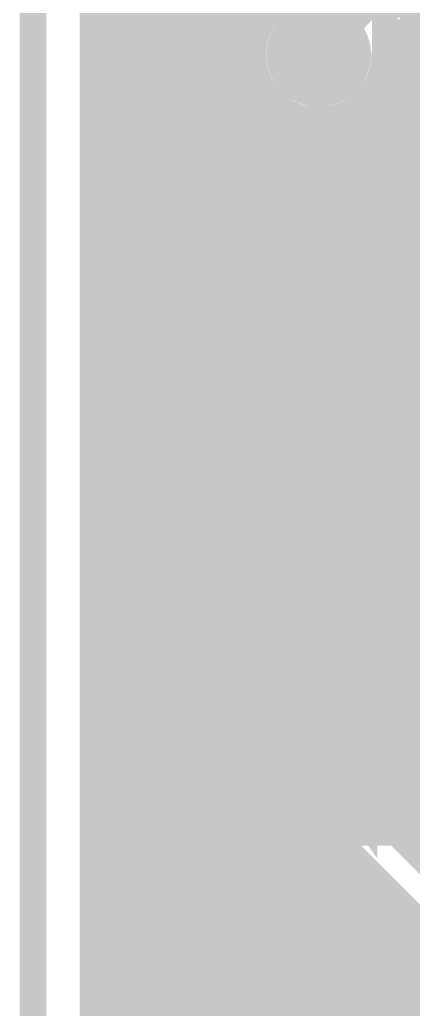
# Model space of a CAD drawing. Extents: x -4 to 136, y -50 to 40.
# Drawn here: x -4.13 to -0.37, y 3.57 to 13.03 of the extents above; entities that cross this region are included whole.
import ezdxf

# ---------------------------------------------------------------- set-up
doc = ezdxf.new("R2010")
doc.units = 0
doc.header["$MEASUREMENT"] = 0
doc.layers.get('0').update_dxf_attribs({"linetype": 'CONTINUOUS'})
for name, color, linetype in [('25-335-0_BOT', 7, 'CONTINUOUS'), ('25-335-0_DRD', 7, 'CONTINUOUS'), ('25-335-0_GND', 6, 'CONTINUOUS'), ('25-335-0_IN1', 4, 'CONTINUOUS'), ('25-335-0_TOP', 12, 'CONTINUOUS'), ('THRUHOLE_TAP', 15, 'CONTINUOUS')]:
    doc.layers.add(name, color=color, linetype=linetype)

# ---------------------------------------------------------------- blocks, each defined once
blk = doc.blocks.new('ROUND_40')
at = {"const_width": 0.29972}
blk.add_lwpolyline([(-0.14986, 0, 1), (0.14986, 0, 1)], format="xyb", close=True, dxfattribs=at)
blk = doc.blocks.new('ROUND_60')
at = {"const_width": 0.50038}
blk.add_lwpolyline([(-0.25019, 0, 1), (0.25019, 0, 1)], format="xyb", close=True, dxfattribs=at)
blk = doc.blocks.new('ROUND_23')
at = {"const_width": 0.10033}
blk.add_lwpolyline([(-0.050164, 0, 1), (0.050164, 0, 1)], format="xyb", close=True, dxfattribs=at)

msp = doc.modelspace()

# ---------------------------------------------------------------- linework, layer by layer
at = {"layer": '25-335-0_BOT'}
for points, const_width in [([(-3.429, 33.401), (-3.429, -3.556)], 0.254), ([(-3.2004, 26.06294), (-3.2004, -3.556)], 0.254), ([(-2.9718, 25.7175), (-2.9718, 5.26034)], 0.254), ([(-2.7432, 25.51176), (-2.7432, 5.26034)], 0.254), ([(-2.5146, 25.37714), (-2.5146, 5.26034)], 0.254), ([(-2.286, 25.29078), (-2.286, 5.26034)], 0.254), ([(-2.0574, 25.2476), (-2.0574, 5.26034)], 0.254), ([(-1.8288, 25.24252), (-1.8288, 12.98956)], 0.254), ([(-1.27, 12.7), (0, 13.97), (0, 15.24)], 0.2032), ([(0.3048, 13.6652), (-0.64008, 12.71778)], 0.254), ([(-1.7272, 13.1318), (-3.429, 13.1318)], 0.254), ([(-1.8669, 12.9032), (-3.429, 12.9032)], 0.254), ([(-0.4572, 12.90066), (-0.4572, 5.26034)], 0.254), ([(3.22326, 12.9032), (-0.45466, 12.9032)], 0.254), ([(-1.89992, 12.6746), (-3.429, 12.6746)], 0.254), ([(3.2512, 12.6746), (-0.64008, 12.6746)], 0.254), ([(-0.6858, 12.46378), (-0.6858, 5.26034)], 0.254), ([(-1.84658, 12.446), (-3.429, 12.446)], 0.254), ([(-1.8288, 12.4079), (-1.8288, 5.26034)], 0.254), ([(3.2512, 12.446), (-0.69342, 12.446)], 0.254), ([(-1.67386, 12.2174), (-3.429, 12.2174)], 0.254), ([(-0.9144, 12.1793), (-0.9144, 5.26034)], 0.254), ([(3.2512, 12.2174), (-0.8636, 12.2174)], 0.254), ([(-1.6002, 12.16406), (-1.6002, 5.26034)], 0.254), ([(-1.143, 12.08278), (-1.143, 5.26034)], 0.254), ([(3.2512, 11.9888), (-3.429, 11.9888)], 0.254), ([(-1.3716, 12.0777), (-1.3716, 5.26034)], 0.254), ([(3.2512, 11.7602), (-3.429, 11.7602)], 0.254), ([(3.2512, 11.5316), (-3.429, 11.5316)], 0.254), ([(3.2512, 11.303), (-3.429, 11.303)], 0.254), ([(3.2512, 11.0744), (-3.429, 11.0744)], 0.254), ([(3.2512, 10.8458), (-3.429, 10.8458)], 0.254), ([(3.2512, 10.6172), (-3.429, 10.6172)], 0.254), ([(3.2512, 10.3886), (-3.429, 10.3886)], 0.254), ([(3.2512, 10.16), (-3.429, 10.16)], 0.254), ([(3.2512, 9.9314), (-3.429, 9.9314)], 0.254), ([(3.2512, 9.7028), (-3.429, 9.7028)], 0.254), ([(3.2512, 9.4742), (-3.429, 9.4742)], 0.254), ([(3.2512, 9.2456), (-3.429, 9.2456)], 0.254), ([(3.2512, 9.017), (-3.429, 9.017)], 0.254), ([(3.2512, 8.7884), (-3.429, 8.7884)], 0.254), ([(3.2512, 8.5598), (-3.429, 8.5598)], 0.254), ([(3.2512, 8.3312), (-3.429, 8.3312)], 0.254), ([(3.2512, 8.1026), (-3.429, 8.1026)], 0.254), ([(3.2512, 7.874), (-3.429, 7.874)], 0.254), ([(3.2512, 7.6454), (-3.429, 7.6454)], 0.254), ([(3.2512, 7.4168), (-3.429, 7.4168)], 0.254), ([(3.2512, 7.1882), (-3.429, 7.1882)], 0.254), ([(3.2512, 6.9596), (-3.429, 6.9596)], 0.254), ([(3.2512, 6.731), (-3.429, 6.731)], 0.254), ([(3.2512, 6.5024), (-3.429, 6.5024)], 0.254), ([(3.2512, 6.2738), (-3.429, 6.2738)], 0.254), ([(3.2512, 6.0452), (-3.429, 6.0452)], 0.254), ([(3.2512, 5.8166), (-3.429, 5.8166)], 0.254), ([(3.2512, 5.588), (-3.429, 5.588)], 0.254), ([(3.2512, 5.3594), (-3.429, 5.3594)], 0.254), ([(0.46482, 5.26034), (-3.0607, 5.26034), (-3.0607, 3.26136)], 0.254), ([(-3.0607, 5.1308), (-3.429, 5.1308)], 0.254), ([(-3.0607, 4.9022), (-3.429, 4.9022)], 0.254), ([(-2.00406, 4.65582), (-1.93294, 4.85394), (-1.51892, 4.85394), (-1.45034, 4.65582), (-1.45034, 4.4577), (-1.51892, 4.26212), (-1.93294, 4.26212), (-2.00406, 4.064), (-2.00406, 3.86588), (-1.93294, 3.66776), (-1.51892, 3.66776), (-1.45034, 3.86588)], 0.1524), ([(-0.42672, 3.66776), (0.05842, 3.66776), (0.05842, 4.85394)], 0.1524), ([(-3.0607, 4.6736), (-3.429, 4.6736)], 0.254), ([(-3.0607, 4.445), (-3.429, 4.445)], 0.254), ([(-3.0607, 4.2164), (-3.429, 4.2164)], 0.254), ([(-3.0607, 3.9878), (-3.429, 3.9878)], 0.254), ([(-3.0607, 3.7592), (-3.429, 3.7592)], 0.254), ([(-2.5146, 3.66776), (-2.6543, 3.66776), (-2.6543, 3.86588), (-2.5146, 3.86588), (-2.5146, 3.66776)], 0.1524), ([(-0.93726, 3.66776), (-1.07696, 3.66776), (-1.07696, 3.86588), (-0.93726, 3.86588), (-0.93726, 3.66776)], 0.1524), ([(-3.0607, 3.5306), (-3.429, 3.5306)], 0.254)]:
    msp.add_lwpolyline(points, dxfattribs=dict(at, const_width=const_width))
at = {"layer": '25-335-0_BOT', "const_width": 0.254}
for points in [[(-1.27, 13.32992, 0.4142136), (-1.89992, 12.7)], [(-1.89992, 12.7, 0.4142136), (-1.27, 12.07008)], [(-1.27, 12.07008, 0.4142136), (-0.64008, 12.7)]]:
    msp.add_lwpolyline(points, format="xyb", dxfattribs=at)
at = {"layer": '25-335-0_DRD', "const_width": 0.254}
for points in [[(-4.0005, 34.00044), (-4.0005, -4.0005), (135.99922, -4.0005), (135.99922, 34.00044), (-4.0005, 34.00044)], [(-1.905, 13.335), (-1.905, 12.065)], [(-0.635, 13.335), (-1.905, 12.065)], [(-0.635, 12.065), (-1.905, 13.335)], [(-0.635, 12.065), (-0.635, 13.335)], [(-1.905, 12.065), (-0.635, 12.065)]]:
    msp.add_lwpolyline(points, dxfattribs=at)
at = {"layer": '25-335-0_GND'}
for points, const_width in [([(-4.0005, 34.00044), (-4.0005, -4.0005), (135.99922, -4.0005), (135.99922, 34.00044), (-4.0005, 34.00044)], 0.254), ([(-0.7874, 6.26618), (-0.7874, 5.25018), (-0.90678, 5.41782), (-1.143, 6.096), (-1.26238, 6.26618), (-1.26238, 5.25018)], 0.1524), ([(-1.86182, 5.75818), (-1.6256, 5.75818), (-1.6256, 5.41782), (-1.68402, 5.25018), (-2.03962, 5.25018), (-2.10058, 5.41782), (-2.10058, 6.096), (-2.03962, 6.26618), (-1.68402, 6.26618), (-1.6256, 6.096)], 0.1524), ([(-0.42418, 5.25018), (-0.06858, 5.25018), (0.0508, 5.588), (0.0508, 5.92582), (-0.06858, 6.26618), (-0.42418, 6.26618)], 0.1524), ([(-0.36322, 5.25018), (-0.36322, 6.26618)], 0.1524)]:
    msp.add_lwpolyline(points, dxfattribs=dict(at, const_width=const_width))
at = {"layer": '25-335-0_IN1'}
for points, const_width in [([(-3.429, 33.401), (-3.429, -3.556)], 0.254), ([(-3.2004, 26.06294), (-3.2004, -3.556)], 0.254), ([(-2.9718, 25.7175), (-2.9718, -3.556)], 0.254), ([(-2.7432, 25.51176), (-2.7432, -3.556)], 0.254), ([(-2.5146, 25.37714), (-2.5146, -3.556)], 0.254), ([(-2.286, 25.29078), (-2.286, -3.556)], 0.254), ([(-2.0574, 25.2476), (-2.0574, -3.556)], 0.254), ([(-1.8288, 25.24252), (-1.8288, 12.98956)], 0.254), ([(0.381, 19.812), (-0.635, 18.796), (-0.635, 5.334), (3.048, 1.651), (3.048, -3.302)], 0.2032), ([(-1.7272, 13.1318), (-3.429, 13.1318)], 0.254), ([(-1.8669, 12.9032), (-3.429, 12.9032)], 0.254), ([(-1.89992, 12.6746), (-3.429, 12.6746)], 0.254), ([(-1.84658, 12.446), (-3.429, 12.446)], 0.254), ([(-1.8288, 12.4079), (-1.8288, 0.61722)], 0.254), ([(-1.67386, 12.2174), (-3.429, 12.2174)], 0.254), ([(-1.6002, 12.16406), (-1.6002, 1.0795)], 0.254), ([(-1.143, 12.08278), (-1.143, 1.55448)], 0.254), ([(-1.0668, 12.1031), (-1.0668, 5.334)], 0.254), ([(-1.0668, 11.9888), (-3.429, 11.9888)], 0.254), ([(-1.3716, 12.0777), (-1.3716, 1.3589)], 0.254), ([(-1.0668, 11.7602), (-3.429, 11.7602)], 0.254), ([(-1.0668, 11.5316), (-3.429, 11.5316)], 0.254), ([(-1.0668, 11.303), (-3.429, 11.303)], 0.254), ([(-1.0668, 11.0744), (-3.429, 11.0744)], 0.254), ([(-1.0668, 10.8458), (-3.429, 10.8458)], 0.254), ([(-1.0668, 10.6172), (-3.429, 10.6172)], 0.254), ([(-1.0668, 10.3886), (-3.429, 10.3886)], 0.254), ([(-1.0668, 10.16), (-3.429, 10.16)], 0.254), ([(-1.0668, 9.9314), (-3.429, 9.9314)], 0.254), ([(-1.0668, 9.7028), (-3.429, 9.7028)], 0.254), ([(-1.0668, 9.4742), (-3.429, 9.4742)], 0.254), ([(-1.0668, 9.2456), (-3.429, 9.2456)], 0.254), ([(-1.0668, 9.017), (-3.429, 9.017)], 0.254), ([(-1.0668, 8.7884), (-3.429, 8.7884)], 0.254), ([(-1.0668, 8.5598), (-3.429, 8.5598)], 0.254), ([(-1.0668, 8.3312), (-3.429, 8.3312)], 0.254), ([(-1.0668, 8.1026), (-3.429, 8.1026)], 0.254), ([(-1.0668, 7.874), (-3.429, 7.874)], 0.254), ([(-1.0668, 7.6454), (-3.429, 7.6454)], 0.254), ([(-1.0668, 7.4168), (-3.429, 7.4168)], 0.254), ([(-1.0668, 7.1882), (-3.429, 7.1882)], 0.254), ([(-1.0668, 6.9596), (-3.429, 6.9596)], 0.254), ([(-1.0668, 6.731), (-3.429, 6.731)], 0.254), ([(-1.0668, 6.5024), (-3.429, 6.5024)], 0.254), ([(-1.0668, 6.2738), (-3.429, 6.2738)], 0.254), ([(-1.0668, 6.0452), (-3.429, 6.0452)], 0.254), ([(-1.0668, 5.8166), (-3.429, 5.8166)], 0.254), ([(-1.0668, 5.588), (-3.429, 5.588)], 0.254), ([(-1.0668, 5.3594), (-3.429, 5.3594)], 0.254), ([(-1.016, 5.1308), (-3.429, 5.1308)], 0.254), ([(-0.9398, 5.0292), (2.6162, 1.47066)], 0.254), ([(-0.9144, 5.00126), (-0.9144, 1.69926)], 0.254), ([(-0.8128, 4.9022), (-3.429, 4.9022)], 0.254), ([(-0.6858, 4.77266), (-0.6858, 1.8034)], 0.254), ([(-0.5842, 4.6736), (-3.429, 4.6736)], 0.254), ([(-0.4572, 4.54406), (-0.4572, 1.87452)], 0.254), ([(-0.3556, 4.445), (-3.429, 4.445)], 0.254), ([(-0.127, 4.2164), (-3.429, 4.2164)], 0.254), ([(0.09906, 3.9878), (-3.429, 3.9878)], 0.254), ([(0.32766, 3.7592), (-3.429, 3.7592)], 0.254), ([(0.55626, 3.5306), (-3.429, 3.5306)], 0.254)]:
    msp.add_lwpolyline(points, dxfattribs=dict(at, const_width=const_width))
at = {"layer": '25-335-0_IN1', "const_width": 0.254}
for points in [[(-1.27, 13.32992, 0.4142136), (-1.89992, 12.7)], [(-1.89992, 12.7, 0.4142136), (-1.27, 12.07008)], [(-1.27, 12.07008, 0.0822148), (-1.067, 12.10368)], [(-1.0668, 5.334, 0.1989132), (-0.94033, 5.02867)]]:
    msp.add_lwpolyline(points, format="xyb", dxfattribs=at)
at = {"layer": '25-335-0_TOP'}
for points, const_width in [([(-3.429, 33.401), (-3.429, -3.556)], 0.254), ([(0.635, 26.1112), (-2.159, 26.1112), (-2.413, 25.8572), (-2.413, 8.255), (8.001, -2.159), (11.811, -2.159), (13.97, 0)], 0.381), ([(-3.2004, 26.06294), (-3.2004, 5.26034)], 0.254), ([(-2.9718, 25.7175), (-2.9718, 5.26034)], 0.254), ([(-2.9337, 25.67686), (-2.9337, 8.255)], 0.254), ([(3.175, 7.5438), (1.6002, 7.5438), (0.254, 8.89), (0.254, 12.446), (-1.016, 13.716), (-1.016, 17.145), (0.0762, 18.2372), (0.0762, 18.24228), (1.9431, 18.24228)], 0.2032), ([(-1.8923, 17.6022), (-1.8923, 12.79652)], 0.254), ([(-1.8288, 17.6022), (-1.8288, 12.98956)], 0.254), ([(-2.9337, 13.1318), (-3.429, 13.1318)], 0.254), ([(-1.7272, 13.1318), (-1.8923, 13.1318)], 0.254), ([(-2.9337, 12.9032), (-3.429, 12.9032)], 0.254), ([(-1.8669, 12.9032), (-1.8923, 12.9032)], 0.254), ([(-2.9337, 12.6746), (-3.429, 12.6746)], 0.254), ([(5.08, 5.08), (2.286, 5.08), (-1.27, 8.636), (-1.27, 12.7)], 0.2032), ([(-0.64008, 12.7), (-0.64081, 12.73044)], 0.254), ([(-0.64008, 12.73048), (-0.1778, 12.26566)], 0.254), ([(-0.5842, 12.6746), (-0.64008, 12.6746)], 0.254), ([(-1.8923, 12.60094), (-1.8923, 8.4709)], 0.254), ([(-0.6858, 12.46378), (-0.6858, 8.6614)], 0.254), ([(-0.4572, 12.54506), (-0.4572, 8.4328)], 0.254), ([(-2.9337, 12.446), (-3.429, 12.446)], 0.254), ([(-1.84658, 12.446), (-1.8923, 12.446)], 0.254), ([(-1.8288, 12.4079), (-1.8288, 8.4074)], 0.254), ([(-0.3556, 12.446), (-0.69342, 12.446)], 0.254), ([(-2.9337, 12.2174), (-3.429, 12.2174)], 0.254), ([(-1.7018, 12.2174), (-1.8923, 12.2174)], 0.254), ([(-1.7018, 12.24026), (-1.7018, 8.636)], 0.254), ([(-0.8382, 12.24026), (-0.8382, 8.8138)], 0.254), ([(-0.1778, 12.2174), (-0.8382, 12.2174)], 0.254), ([(-2.9337, 11.9888), (-3.429, 11.9888)], 0.254), ([(-1.7018, 11.9888), (-1.8923, 11.9888)], 0.254), ([(-0.1778, 11.9888), (-0.8382, 11.9888)], 0.254), ([(-2.9337, 11.7602), (-3.429, 11.7602)], 0.254), ([(-1.7018, 11.7602), (-1.8923, 11.7602)], 0.254), ([(-0.1778, 11.7602), (-0.8382, 11.7602)], 0.254), ([(-2.9337, 11.5316), (-3.429, 11.5316)], 0.254), ([(-1.7018, 11.5316), (-1.8923, 11.5316)], 0.254), ([(-0.1778, 11.5316), (-0.8382, 11.5316)], 0.254), ([(-2.9337, 11.303), (-3.429, 11.303)], 0.254), ([(-1.7018, 11.303), (-1.8923, 11.303)], 0.254), ([(-0.1778, 11.303), (-0.8382, 11.303)], 0.254), ([(-2.9337, 11.0744), (-3.429, 11.0744)], 0.254), ([(-1.7018, 11.0744), (-1.8923, 11.0744)], 0.254), ([(-0.1778, 11.0744), (-0.8382, 11.0744)], 0.254), ([(-2.9337, 10.8458), (-3.429, 10.8458)], 0.254), ([(-1.7018, 10.8458), (-1.8923, 10.8458)], 0.254), ([(-0.1778, 10.8458), (-0.8382, 10.8458)], 0.254), ([(-2.9337, 10.6172), (-3.429, 10.6172)], 0.254), ([(-1.7018, 10.6172), (-1.8923, 10.6172)], 0.254), ([(-0.1778, 10.6172), (-0.8382, 10.6172)], 0.254), ([(-2.9337, 10.3886), (-3.429, 10.3886)], 0.254), ([(-1.7018, 10.3886), (-1.8923, 10.3886)], 0.254), ([(-0.1778, 10.3886), (-0.8382, 10.3886)], 0.254), ([(-2.9337, 10.16), (-3.429, 10.16)], 0.254), ([(-1.7018, 10.16), (-1.8923, 10.16)], 0.254), ([(-0.1778, 10.16), (-0.8382, 10.16)], 0.254), ([(-2.9337, 9.9314), (-3.429, 9.9314)], 0.254), ([(-1.7018, 9.9314), (-1.8923, 9.9314)], 0.254), ([(-0.1778, 9.9314), (-0.8382, 9.9314)], 0.254), ([(-2.9337, 9.7028), (-3.429, 9.7028)], 0.254), ([(-1.7018, 9.7028), (-1.8923, 9.7028)], 0.254), ([(-0.1778, 9.7028), (-0.8382, 9.7028)], 0.254), ([(-2.9337, 9.4742), (-3.429, 9.4742)], 0.254), ([(-1.7018, 9.4742), (-1.8923, 9.4742)], 0.254), ([(-0.1778, 9.4742), (-0.8382, 9.4742)], 0.254), ([(-2.9337, 9.2456), (-3.429, 9.2456)], 0.254), ([(-1.7018, 9.2456), (-1.8923, 9.2456)], 0.254), ([(-0.1778, 9.2456), (-0.8382, 9.2456)], 0.254), ([(-2.9337, 9.017), (-3.429, 9.017)], 0.254), ([(-1.7018, 9.017), (-1.8923, 9.017)], 0.254), ([(-0.1778, 9.017), (-0.8382, 9.017)], 0.254), ([(-2.9337, 8.7884), (-3.429, 8.7884)], 0.254), ([(-1.7018, 8.7884), (-1.8923, 8.7884)], 0.254), ([(-0.8382, 8.8138), (2.4638, 5.5118)], 0.254), ([(-0.1651, 8.7884), (-0.81026, 8.7884)], 0.254), ([(-2.9337, 8.5598), (-3.429, 8.5598)], 0.254), ([(-1.69418, 8.5598), (-1.8923, 8.5598)], 0.254), ([(-0.0254, 8.5598), (-0.58166, 8.5598)], 0.254), ([(-1.8923, 8.4709), (8.2169, -1.6383)], 0.254), ([(-2.9337, 8.3312), (-3.429, 8.3312)], 0.254), ([(-1.5748, 8.3312), (-1.7526, 8.3312)], 0.254), ([(-1.6002, 8.3566), (-1.6002, 8.1788)], 0.254), ([(-1.5748, 8.3312), (1.97358, 4.78028)], 0.254), ([(0.20066, 8.3312), (-0.35306, 8.3312)], 0.254), ([(-1.3716, 8.12546), (-1.3716, 7.9502)], 0.254), ([(-2.91084, 8.1026), (-3.429, 8.1026)], 0.254), ([(-1.3462, 8.1026), (-1.524, 8.1026)], 0.254), ([(-2.7686, 7.874), (-3.429, 7.874)], 0.254), ([(-2.7813, 7.8867), (-0.15494, 5.26034)], 0.254), ([(-2.7432, 7.8486), (-2.7432, 5.26034)], 0.254), ([(-1.1176, 7.874), (-1.2954, 7.874)], 0.254), ([(-1.143, 7.89686), (-1.143, 7.7216)], 0.254), ([(-2.54, 7.6454), (-3.429, 7.6454)], 0.254), ([(-0.889, 7.6454), (-1.0668, 7.6454)], 0.254), ([(-0.9144, 7.66826), (-0.9144, 7.493)], 0.254), ([(-2.5146, 7.62), (-2.5146, 5.26034)], 0.254), ([(-2.3114, 7.4168), (-3.429, 7.4168)], 0.254), ([(-2.286, 7.3914), (-2.286, 5.26034)], 0.254), ([(-0.6604, 7.4168), (-0.8382, 7.4168)], 0.254), ([(-0.6858, 7.43966), (-0.6858, 7.2644)], 0.254), ([(-2.0828, 7.1882), (-3.429, 7.1882)], 0.254), ([(-2.0574, 7.1628), (-2.0574, 5.26034)], 0.254), ([(-0.4318, 7.1882), (-0.6096, 7.1882)], 0.254), ([(-0.4572, 7.21106), (-0.4572, 7.0358)], 0.254), ([(-1.8542, 6.9596), (-3.429, 6.9596)], 0.254), ([(-1.8288, 6.9342), (-1.8288, 5.26034)], 0.254), ([(-0.2032, 6.9596), (-0.381, 6.9596)], 0.254), ([(-1.6256, 6.731), (-3.429, 6.731)], 0.254), ([(-1.6002, 6.7056), (-1.6002, 5.26034)], 0.254), ([(-1.397, 6.5024), (-3.429, 6.5024)], 0.254), ([(-1.3716, 6.477), (-1.3716, 5.26034)], 0.254), ([(-1.1684, 6.2738), (-3.429, 6.2738)], 0.254), ([(-1.143, 6.2484), (-1.143, 5.26034)], 0.254), ([(-0.9398, 6.0452), (-3.429, 6.0452)], 0.254), ([(-0.9144, 6.0198), (-0.9144, 5.26034)], 0.254), ([(-0.7112, 5.8166), (-3.429, 5.8166)], 0.254), ([(-0.6858, 5.7912), (-0.6858, 5.26034)], 0.254), ([(-0.4826, 5.588), (-3.429, 5.588)], 0.254), ([(-0.4572, 5.5626), (-0.4572, 5.26034)], 0.254), ([(-0.254, 5.3594), (-3.429, 5.3594)], 0.254), ([(-3.38582, 5.26034), (-3.38582, 3.26136)], 0.254), ([(-0.15494, 5.26034), (-3.38582, 5.26034)], 0.254), ([(-3.38582, 5.1308), (-3.429, 5.1308)], 0.254), ([(-3.38582, 4.9022), (-3.429, 4.9022)], 0.254), ([(-2.49428, 3.66776), (-2.97942, 3.66776), (-2.97942, 4.85394)], 0.1524), ([(-0.91694, 3.86588), (-0.98806, 3.66776), (-1.40208, 3.66776), (-1.47066, 3.86588), (-1.47066, 4.65582), (-1.40208, 4.85394), (-0.98806, 4.85394), (-0.91694, 4.65582)], 0.1524), ([(-3.38582, 4.6736), (-3.429, 4.6736)], 0.254), ([(-3.38582, 4.445), (-3.429, 4.445)], 0.254), ([(-3.38582, 4.2164), (-3.429, 4.2164)], 0.254), ([(-3.38582, 3.9878), (-3.429, 3.9878)], 0.254), ([(-3.38582, 3.7592), (-3.429, 3.7592)], 0.254), ([(-1.98374, 3.66776), (-1.84404, 3.66776), (-1.84404, 3.86588), (-1.98374, 3.86588), (-1.98374, 3.66776)], 0.1524), ([(-0.4064, 3.66776), (-0.2667, 3.66776), (-0.2667, 3.86588), (-0.4064, 3.86588), (-0.4064, 3.66776)], 0.1524), ([(-3.38582, 3.5306), (-3.429, 3.5306)], 0.254)]:
    msp.add_lwpolyline(points, dxfattribs=dict(at, const_width=const_width))
at = {"layer": '25-335-0_TOP', "const_width": 0.254}
for points in [[(-1.27, 13.32992, 0.369831), (-1.8923, 12.79652)], [(-0.8382, 12.24026, 0.2070673), (-0.63928, 12.7)], [(-1.8923, 12.60094, 0.1662236), (-1.7014, 12.24069)], [(-1.7018, 8.636, 0.1989132), (-1.57533, 8.33067)], [(-1.7018, 8.636, 0.1989132), (-1.57533, 8.33067)], [(-2.9337, 8.255, 0.1989131), (-2.78119, 7.88681)]]:
    msp.add_lwpolyline(points, format="xyb", dxfattribs=at)

# ---------------------------------------------------------------- block references
at = {"layer": '25-335-0_BOT'}
msp.add_blockref('ROUND_40', (-1.27, 12.7), dxfattribs=at)
at = {"layer": '25-335-0_GND'}
msp.add_blockref('ROUND_60', (-1.27, 12.7), dxfattribs=at)
at = {"layer": '25-335-0_IN1'}
msp.add_blockref('ROUND_40', (-1.27, 12.7), dxfattribs=at)
at = {"layer": '25-335-0_TOP'}
msp.add_blockref('ROUND_40', (-1.27, 12.7), dxfattribs=at)
at = {"layer": 'THRUHOLE_TAP'}
msp.add_blockref('ROUND_23', (-1.27, 12.7), dxfattribs=at)

doc.saveas('drawing.dxf')
